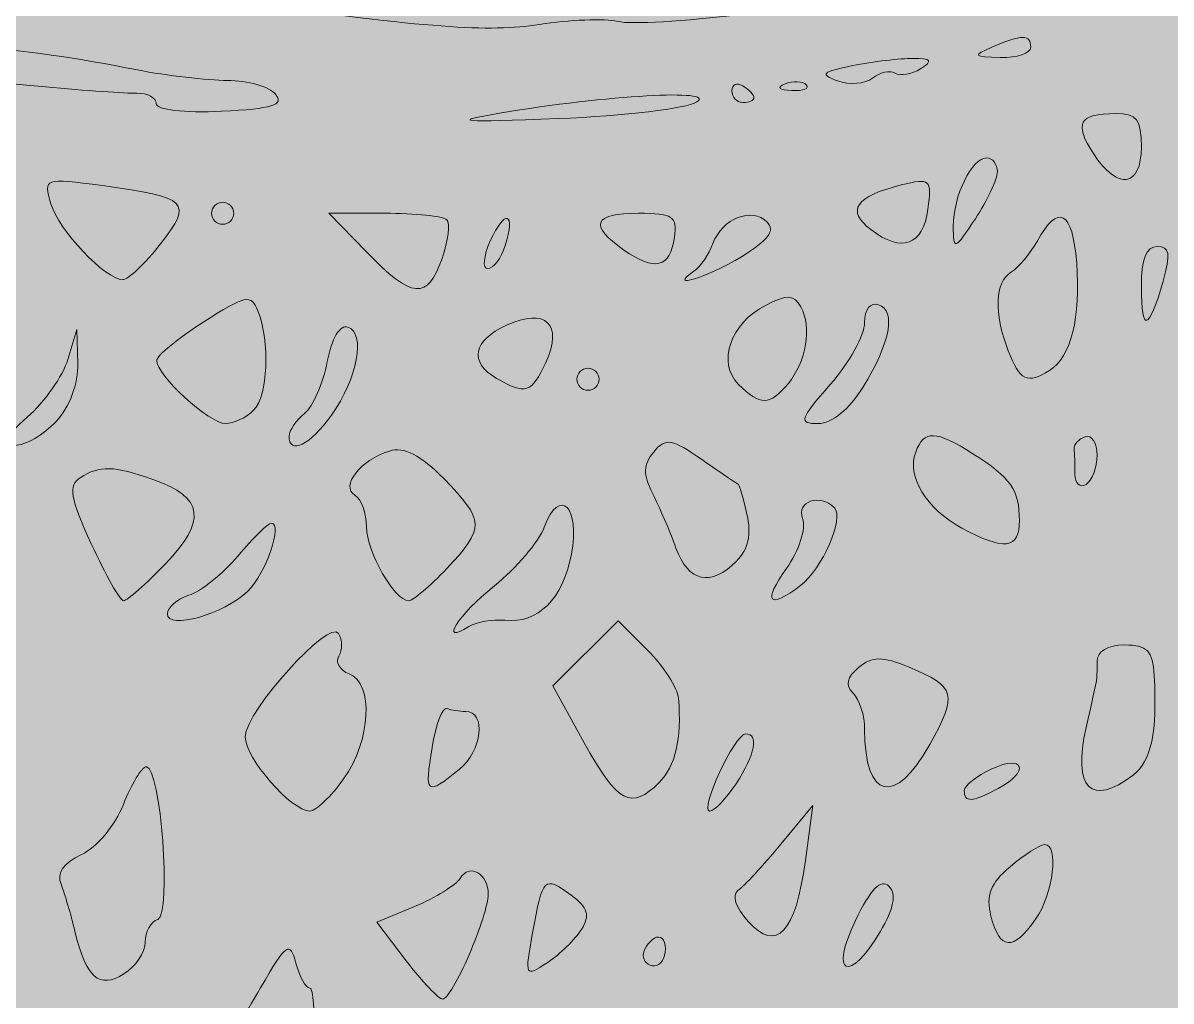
# Model space of a CAD drawing. Extents: x 13176 to 15176, y -11262 to -9262.
# Drawn here: x 14285 to 14421.1, y -10399.4 to -10283.4 of the extents above; entities that cross this region are included whole.
import ezdxf

# ---------------------------------------------------------------- set-up
doc = ezdxf.new("R2010")
doc.units = 0
doc.header["$MEASUREMENT"] = 0
doc.layers.add('Layer 1', color=7, linetype='Continuous', lineweight=0)

# ---------------------------------------------------------------- blocks, each defined once
blk = doc.blocks.new('Block_0')
at = {"layer": 'Layer 1'}
for points, knots in [([(13439.8917, -10254.3944), (13431.83, -10254.1584), (13431.3247, -10254.3234), (13429.6513, -10257.7528), (13428.6834, -10259.7394), (13427.389, -10261.3599), (13426.7671, -10261.3599), (13424.8773, -10261.3599), (13428.8441, -10273.9469), (13433.0604, -10281.3046), (13435.2521, -10285.1368), (13438.8664, -10289.3399), (13441.0975, -10290.6541), (13446.2111, -10293.6661), (13444.961, -10296.0232), (13438.7776, -10295.0183), (13436.207, -10294.6013), (13433.4131, -10294.8392), (13432.5616, -10295.5426), (13428.6768, -10298.7668), (13436.7647, -10316.1729), (13444.5066, -10321.2408), (13448.1978, -10323.6572), (13447.6071, -10325.6771), (13443.2122, -10325.6771), (13438.6498, -10325.6771), (13436.9125, -10328.599), (13438.0083, -10334.431), (13439.1747, -10340.6652), (13442.4361, -10345.1767), (13449.735, -10350.6432), (13449.735, -10350.6432), (13455.3951, -10354.8856), (13455.3951, -10354.8856), (13455.3951, -10354.8856), (13453.3558, -10359.1544), (13453.3558, -10359.1544), (13451.4085, -10363.2426), (13451.4789, -10363.7036), (13455.0997, -10370.3624), (13457.1766, -10374.1819), (13460.5463, -10378.9753), (13462.5839, -10381.0192), (13466.0586, -10384.4926), (13466.1538, -10384.8651), (13464.0834, -10386.9338), (13462.4755, -10388.5363), (13462.0655, -10390.5301), (13462.5594, -10394.2279), (13463.2697, -10399.5332), (13465.8142, -10402.5784), (13474.3566, -10408.3577), (13479.6885, -10411.972), (13480.1888, -10412.9533), (13477.2539, -10414.0804), (13473.7348, -10415.4334), (13475.3443, -10422.6113), (13481.0665, -10431.0764), (13483.6045, -10434.8254), (13491.9155, -10439.8552), (13495.5757, -10439.8552), (13496.6846, -10439.8552), (13497.5936, -10440.4391), (13497.5936, -10441.1428), (13497.5936, -10441.855), (13499.075, -10442.8031), (13500.8747, -10443.2577), (13505.0598, -10444.3026), (13505.0269, -10445.789), (13500.7599, -10448.5847), (13498.888, -10449.8151), (13496.8126, -10452.2431), (13496.1449, -10453.9918), (13495.1196, -10456.6969), (13495.761, -10458.1521), (13500.3875, -10463.6826), (13506.3608, -10470.8144), (13515.8513, -10476.3), (13528.5083, -10479.9337), (13538.9292, -10482.9264), (13539.108, -10483.1002), (13534.7949, -10485.9387), (13532.7442, -10487.2905), (13531.655, -10488.412), (13532.3719, -10488.432), (13533.097, -10488.4436), (13532.8475, -10488.9883), (13531.8222, -10489.6364), (13530.2456, -10490.6353), (13530.3162, -10491.367), (13532.3143, -10494.4171), (13535.9547, -10499.9737), (13541.1389, -10503.9977), (13545.8425, -10504.933), (13548.1951, -10505.394), (13550.418, -10506.2603), (13550.7839, -10506.8491), (13551.1498, -10507.4447), (13554.5653, -10508.6242), (13558.3648, -10509.471), (13565.152, -10510.9898), (13565.2734, -10511.1047), (13564.7794, -10515.3078), (13564.3579, -10518.9286), (13564.978, -10520.1214), (13568.7923, -10523.0364), (13571.2778, -10524.9282), (13574.1357, -10526.485), (13575.1561, -10526.485), (13576.1684, -10526.4918), (13578.7702, -10527.4462), (13580.9358, -10528.6061), (13583.1013, -10529.7658), (13588.7088, -10531.0161), (13593.4073, -10531.3806), (13601.3985, -10532.0022), (13602.0579, -10532.3043), (13603.9036, -10536.1494), (13606.9863, -10542.5774), (13613.6125, -10545.0627), (13628.2101, -10545.2678), (13638.695, -10545.4152), (13640.649, -10545.7748), (13640.649, -10547.5563), (13640.649, -10548.7162), (13643.1624, -10551.6826), (13646.2318, -10554.1499), (13651.3897, -10558.2969), (13652.4988, -10558.6369), (13660.9968, -10558.6369), (13666.0465, -10558.6369), (13673.9097, -10558.1559), (13678.459, -10557.5788), (13678.459, -10557.5788), (13686.7323, -10556.5153), (13686.7323, -10556.5153), (13686.7323, -10556.5153), (13685.881, -10561.0846), (13685.881, -10561.0846), (13685.0918, -10565.2746), (13685.374, -10565.8388), (13689.2966, -10567.8652), (13692.7319, -10569.6399), (13696.0705, -10569.9599), (13706.1632, -10569.4728), (13713.0782, -10569.1392), (13719.775, -10568.4207), (13721.0366, -10567.8764), (13722.7033, -10567.159), (13723.3383, -10567.4858), (13723.3383, -10569.0559), (13723.3383, -10572.5421), (13731.9314, -10580.4317), (13736.9746, -10581.572), (13743.281, -10582.9879), (13766.3324, -10579.8345), (13780.6414, -10575.5937), (13787.0183, -10573.702), (13793.4214, -10571.8187), (13794.8619, -10571.415), (13796.778, -10570.8771), (13796.3367, -10571.7022), (13793.2212, -10574.4646), (13787.1085, -10579.8934), (13787.5383, -10583.4881), (13794.5354, -10585.4419), (13801.7702, -10587.461), (13814.2615, -10586.3147), (13830.9034, -10582.1035), (13840.3367, -10579.7132), (13840.1447, -10579.6555), (13838.76, -10584.469), (13838.1072, -10586.7625), (13837.7035, -10588.7298), (13837.8693, -10588.8331), (13844.6825, -10593.0363), (13853.448, -10593.2101), (13867.3927, -10589.4352), (13878.8833, -10586.3215), (13877.7628, -10586.3275), (13878.5502, -10589.3514), (13879.5116, -10593.0115), (13890.8479, -10594.5996), (13901.833, -10592.6142), (13910.1244, -10591.1134), (13923.2621, -10586.8529), (13925.0176, -10585.0971), (13926.7747, -10583.3403), (13929.388, -10584.2952), (13929.388, -10586.692), (13929.388, -10589.6839), (13931.4716, -10591.4546), (13936.3867, -10592.6262), (13940.6799, -10593.6515), (13958.0403, -10589.3006), (13964.309, -10585.6153), (13964.309, -10585.6153), (13968.3842, -10583.2254), (13968.3842, -10583.2254), (13968.3842, -10583.2254), (13967.9034, -10588.9741), (13967.9034, -10588.9741), (13967.641, -10592.1387), (13967.5836, -10594.7358), (13967.769, -10594.7474), (13967.9544, -10594.7538), (13970.4283, -10595.5741), (13973.2681, -10596.5617), (13982.1173, -10599.6443), (13992.9483, -10597.7593), (14007.4377, -10590.6339), (14007.4377, -10590.6339), (14012.6465, -10588.0702), (14012.6465, -10588.0702), (14012.6465, -10588.0702), (14014.9155, -10591.0689), (14014.9155, -10591.0689), (14016.9087, -10593.7152), (14018.1523, -10594.0304), (14025.3742, -10593.722), (14031.321, -10593.466), (14035.1289, -10592.4604), (14039.2302, -10590.0564), (14039.2302, -10590.0564), (14044.8885, -10586.7424), (14044.8885, -10586.7424), (14044.8885, -10586.7424), (14044.8885, -10590.0764), (14044.8885, -10590.0764), (14044.8885, -10593.3752), (14045.0099, -10593.4152), (14055.4488, -10593.4152), (14062.5821, -10593.4152), (14067.343, -10592.7295), (14070.0859, -10591.3069), (14073.8231, -10589.3775), (14074.2578, -10589.3775), (14075.3342, -10591.3069), (14077.7309, -10595.5873), (14084.0175, -10597.5803), (14092.5731, -10596.78), (14097.0273, -10596.3631), (14104.2113, -10595.7279), (14108.544, -10595.3754), (14112.8685, -10595.0161), (14118.7778, -10594.1514), (14121.6684, -10593.4465), (14128.6851, -10591.7286), (14138.3677, -10591.7747), (14142.9055, -10593.5361), (14144.9366, -10594.3252), (14152.5046, -10594.8948), (14159.7279, -10594.8046), (14166.9432, -10594.7161), (14177.4592, -10594.5944), (14183.0929, -10594.5307), (14192.3718, -10594.4337), (14193.5185, -10594.1322), (14195.3839, -10591.294), (14197.935, -10587.3909), (14202.2217, -10587.2827), (14206.9385, -10590.992), (14214.4882, -10596.9326), (14232.5656, -10594.793), (14232.5656, -10587.9552), (14232.5656, -10584.93), (14232.4, -10584.9169), (14239.2952, -10588.6657), (14243.1276, -10590.7558), (14248.2544, -10592.0698), (14254.733, -10592.6262), (14254.733, -10592.6262), (14264.4286, -10593.466), (14264.4286, -10593.466), (14264.4286, -10593.466), (14263.6018, -10587.4221), (14263.6018, -10587.4221), (14263.6018, -10587.4221), (14262.775, -10581.3865), (14262.775, -10581.3865), (14262.775, -10581.3865), (14266.7992, -10584.7759), (14266.7992, -10584.7759), (14269.0174, -10586.641), (14272.1131, -10588.403), (14273.683, -10588.6986), (14275.253, -10588.9938), (14279.489, -10589.8321), (14283.0966, -10590.557), (14290.6136, -10592.0747), (14302.8276, -10590.3964), (14306.1858, -10587.3777), (14308.007, -10585.7499), (14308.9091, -10585.7635), (14313.0368, -10587.4878), (14322.1436, -10591.294), (14342.8099, -10588.5444), (14342.8099, -10583.5258), (14342.8099, -10582.1231), (14343.4841, -10582.1364), (14346.4304, -10583.6094), (14350.481, -10585.629), (14370.9816, -10589.4724), (14377.6849, -10589.4724), (14380.0752, -10589.4724), (14382.3948, -10590.0701), (14382.8445, -10590.7869), (14384.613, -10593.658), (14385.9205, -10591.8516), (14385.215, -10587.5058), (14384.8048, -10584.9809), (14384.9394, -10582.9106), (14385.5236, -10582.9106), (14386.0993, -10582.9106), (14390.3747, -10584.4362), (14395.0207, -10586.295), (14402.1211, -10589.1331), (14404.9657, -10589.5826), (14412.8422, -10589.0951), (14424.6017, -10588.3653), (14434.8684, -10585.8981), (14436.8993, -10583.3091), (14438.2005, -10581.6558), (14439.5276, -10581.5523), (14444.7757, -10582.7251), (14464.7691, -10587.1858), (14478.7599, -10586.6607), (14489.6286, -10581.0406), (14491.8205, -10579.905), (14494.6011, -10578.9766), (14495.7987, -10578.9766), (14497.3441, -10578.9766), (14497.7855, -10578.2003), (14497.2982, -10576.3483), (14496.9277, -10574.9076), (14496.9277, -10573.7285), (14497.3049, -10573.7285), (14497.6903, -10573.7285), (14504.2772, -10574.6633), (14511.9485, -10575.8032), (14528.4182, -10578.2528), (14537.1344, -10577.5142), (14548.2147, -10572.7472), (14558.8455, -10568.1652), (14561.4032, -10565.7171), (14559.4297, -10562.0326), (14558.0122, -10559.3864), (14558.1468, -10559.2634), (14561.5951, -10560.0969), (14563.6197, -10560.584), (14566.7022, -10561.5144), (14568.4528, -10562.1604), (14570.1951, -10562.802), (14576.0848, -10563.6472), (14581.5313, -10564.0393), (14586.9781, -10564.423), (14591.7717, -10564.9416), (14592.1818, -10565.1988), (14595.4318, -10567.2038), (14619.7384, -10557.8539), (14619.7384, -10554.5928), (14619.7384, -10553.6888), (14618.1176, -10551.6754), (14616.1307, -10550.1189), (14616.1307, -10550.1189), (14612.5233, -10547.2872), (14612.5233, -10547.2872), (14612.5233, -10547.2872), (14617.1184, -10548.1075), (14617.1184, -10548.1075), (14633.5618, -10551.0426), (14647.9364, -10549.6319), (14660.5539, -10543.8386), (14665.2133, -10541.7046), (14669.2572, -10535.6486), (14667.7068, -10533.1373), (14667.2705, -10532.4389), (14668.8535, -10531.5608), (14671.2176, -10531.1952), (14692.0068, -10527.9581), (14694.2758, -10527.3757), (14699.9143, -10523.7682), (14703.2283, -10521.647), (14706.6702, -10519.9163), (14707.5593, -10519.9163), (14708.6044, -10519.9163), (14709.0343, -10518.3908), (14708.7717, -10515.6471), (14708.3796, -10511.6363), (14708.5846, -10511.4063), (14712.2826, -10511.7131), (14718.666, -10512.2515), (14738.1805, -10507.9137), (14742.7428, -10504.9458), (14749.1444, -10500.7807), (14750.3042, -10489.7333), (14744.3326, -10489.7333), (14742.9415, -10489.7333), (14741.8011, -10489.0785), (14741.8011, -10488.2774), (14741.8011, -10487.4776), (14742.692, -10487.1691), (14743.7878, -10487.5854), (14746.3504, -10488.5734), (14768.3504, -10484.0487), (14776.0528, -10480.9594), (14782.0705, -10478.5362), (14786.9806, -10475.1024), (14790.1207, -10471.1028), (14792.7161, -10467.8021), (14789.9795, -10463.7779), (14784.4362, -10462.7346), (14778.7187, -10461.6632), (14778.3086, -10458.6199), (14783.9751, -10459.3368), (14784.4362, -10459.3942), (14786.8002, -10458.8249), (14789.23, -10458.0752), (14791.6513, -10457.319), (14795.2542, -10456.4659), (14797.2342, -10456.1771), (14800.8549, -10455.6589), (14816.7028, -10448.199), (14817.92, -10446.443), (14818.2793, -10445.9236), (14819.9067, -10444.8029), (14821.5277, -10443.9434), (14823.1551, -10443.0919), (14825.437, -10440.933), (14826.6036, -10439.1515), (14828.372, -10436.4527), (14828.4425, -10435.5551), (14827.0137, -10433.8376), (14826.0721, -10432.7038), (14824.0524, -10432.0117), (14822.5217, -10432.3004), (14820.996, -10432.594), (14819.0865, -10432.1198), (14818.2728, -10431.2487), (14817.1326, -10430.0314), (14818.5861, -10429.3081), (14824.5725, -10428.135), (14828.8528, -10427.2886), (14832.3587, -10426.0381), (14832.3587, -10425.3524), (14832.3587, -10424.6667), (14833.256, -10424.1108), (14834.3518, -10424.1108), (14837.6445, -10424.1108), (14846.1229, -10418.1046), (14853.9041, -10410.2609), (14857.9349, -10406.1988), (14861.2276, -10402.417), (14861.2276, -10401.8595), (14861.2276, -10401.2955), (14860.0563, -10399.341), (14858.6208, -10397.5154), (14858.6208, -10397.5154), (14856.0122, -10394.2014), (14856.0122, -10394.2014), (14856.0122, -10394.2014), (14858.9473, -10393.458), (14858.9473, -10393.458), (14860.5616, -10393.0543), (14864.4579, -10390.1), (14867.5978, -10386.9022), (14872.5967, -10381.8066), (14873.2054, -10380.5762), (14872.4358, -10377.0788), (14871.8405, -10374.3673), (14870.6363, -10372.9185), (14868.6873, -10372.5741), (14866.1755, -10372.1247), (14866.3872, -10371.8047), (14870.4311, -10369.9786), (14876.4161, -10367.2799), (14887.0353, -10357.8976), (14889.4897, -10353.1497), (14892.2128, -10347.8884), (14891.9372, -10343.9395), (14888.7906, -10343.1145), (14885.439, -10342.2353), (14885.426, -10340.5238), (14888.7726, -10339.4608), (14890.2016, -10339.0067), (14893.5909, -10335.8665), (14896.3011, -10332.482), (14899.013, -10329.0992), (14902.4729, -10325.1127), (14903.9922, -10323.6324), (14907.2225, -10320.4794), (14906.3382, -10316.2238), (14901.966, -10313.8843), (14899.3657, -10312.4933), (14899.5446, -10312.1293), (14905.882, -10305.9574), (14915.7518, -10296.3452), (14918.9048, -10287.1418), (14913.8158, -10282.7909), (14911.342, -10280.6697), (14911.4256, -10280.4514), (14916.9689, -10274.1139), (14924.012, -10266.0653), (14928.0297, -10254.8633), (14925.5442, -10250.2176), (14924.6533, -10248.5442), (14924.3188, -10246.5312), (14924.8059, -10245.7373), (14925.339, -10244.8725), (14924.6205, -10244.3018), (14922.9931, -10244.3018), (14921.5068, -10244.3018), (14920.2878, -10243.7126), (14920.2878, -10242.9877), (14920.2878, -10241.2694), (14912.4133, -10241.3339), (14902.5763, -10243.1287), (14898.2436, -10243.9241), (14893.5138, -10244.5577), (14892.0717, -10244.5445), (14888.1114, -10244.5133), (14871.6042, -10246.9609), (14867.1369, -10248.249), (14864.9713, -10248.8707), (14854.0453, -10250.0061), (14842.8548, -10250.7667), (14831.6664, -10251.5365), (14817.792, -10252.4978), (14812.0107, -10252.9079), (14806.2375, -10253.3181), (14788.2226, -10253.8696), (14771.9842, -10254.1384), (14755.7461, -10254.4075), (14731.8611, -10255.2738), (14718.9152, -10256.0745), (14698.2427, -10257.3426), (14694.5578, -10257.2593), (14688.6551, -10255.4017), (14682.4653, -10253.4591), (14680.203, -10253.4659), (14659.7025, -10255.4905), (14647.4689, -10256.7026), (14636.5739, -10257.6754), (14635.4912, -10257.6574), (14634.4083, -10257.6378), (14630.5695, -10258.1629), (14626.9618, -10258.8238), (14623.3461, -10259.4902), (14613.017, -10260.3546), (14603.9939, -10260.7515), (14594.9708, -10261.15), (14584.043, -10261.7392), (14579.712, -10262.0656), (14575.3793, -10262.3924), (14559.7299, -10262.6744), (14544.9336, -10262.6941), (14522.1758, -10262.7136), (14504.4446, -10263.6229), (14459.3603, -10267.0578), (14453.9202, -10267.4744), (14453.1441, -10267.2052), (14452.7981, -10264.7892), (14452.2287, -10260.8484), (14449.0364, -10260.778), (14443.4107, -10264.5969), (14440.7119, -10266.4298), (14437.6227, -10267.9225), (14436.5466, -10267.9225), (14435.4704, -10267.9225), (14433.2852, -10268.7757), (14431.6823, -10269.8142), (14430.0877, -10270.8459), (14426.2997, -10271.973), (14423.2679, -10272.3127), (14420.2444, -10272.6524), (14417.1487, -10273.3133), (14416.3989, -10273.7811), (14413.4442, -10275.6067), (14398.2952, -10278.901), (14386.1256, -10280.3745), (14383.6008, -10280.6761), (14376.3264, -10281.5986), (14369.9627, -10282.4253), (14363.6055, -10283.2455), (14357.1072, -10283.6176), (14355.5306, -10283.252), (14353.9492, -10282.8811), (14349.7707, -10283.0405), (14346.2451, -10283.6044), (14340.2849, -10284.5529), (14332.8269, -10284.0017), (14311.3125, -10281.0158), (14288.0691, -10277.7924), (14217.8071, -10272.4337), (14215.6548, -10273.7302), (14215.2117, -10273.9926), (14207.3239, -10274.6013), (14198.1203, -10275.0756), (14188.9184, -10275.5562), (14178.3253, -10276.7401), (14174.5881, -10277.7086), (14170.846, -10278.6827), (14167.0071, -10279.177), (14166.0523, -10278.8109), (14165.0976, -10278.4468), (14164.3231, -10278.7596), (14164.3231, -10279.5162), (14164.3231, -10281.2204), (14162.868, -10281.3687), (14146.6034, -10281.3226), (14125.135, -10281.2525), (14113.9135, -10280.7206), (14111.8251, -10279.6641), (14107.5055, -10277.4787), (14086.6195, -10275.2806), (14070.4763, -10275.3183), (14054.0199, -10275.3575), (14032.5073, -10277.1195), (14014.6974, -10279.8823), (14010.0068, -10280.6125), (14005.2837, -10281.349), (14004.2009, -10281.5161), (13996.0556, -10282.7649), (13981.5349, -10285.4244), (13976.6379, -10286.5596), (13968.8074, -10288.3655), (13952.351, -10290.5195), (13945.7937, -10290.59), (13937.7007, -10290.6737), (13908.2082, -10287.7062), (13903.8002, -10286.3608), (13901.6331, -10285.6992), (13892.1817, -10284.8092), (13882.7994, -10284.387), (13859.2097, -10283.3225), (13839.1389, -10279.5671), (13829.545, -10274.434), (13828.0652, -10273.6401), (13825.6421, -10272.7621), (13824.1689, -10272.4729), (13821.3619, -10271.9355), (13821.2651, -10274.0566), (13823.7899, -10280.3938), (13824.7841, -10282.8879), (13824.7136, -10282.9059), (13822.3233, -10280.8176), (13820.7401, -10279.4325), (13815.3755, -10278.0547), (13807.9863, -10277.1195), (13801.4946, -10276.306), (13794.0809, -10274.8377), (13791.5233, -10273.8648), (13788.9608, -10272.8967), (13781.2829, -10271.9355), (13774.4581, -10271.7368), (13767.6399, -10271.5385), (13760.0065, -10270.9297), (13757.5079, -10270.3781), (13754.7912, -10269.7878), (13752.2975, -10269.9288), (13751.3294, -10270.7362), (13750.4322, -10271.4793), (13749.1131, -10271.7231), (13748.388, -10271.2809), (13746.7228, -10270.2489), (13714.7253, -10269.1726), (13691.18, -10269.3577), (13689.738, -10269.3712), (13686.7849, -10269.0132), (13684.6177, -10268.5702), (13680.0995, -10267.6482), (13670.8845, -10267.7371), (13669.2948, -10268.7248), (13668.6994, -10269.0957), (13668.2121, -10268.4732), (13668.2121, -10267.3465), (13668.2121, -10265.7257), (13666.5075, -10265.2699), (13660.0093, -10265.1613), (13649.2374, -10264.9826), (13629.2553, -10264.2), (13617.3547, -10263.5011), (13612.1195, -10263.1879), (13607.5047, -10263.4698), (13607.1011, -10264.1163), (13606.704, -10264.7711), (13604.929, -10265.3027), (13603.1736, -10265.3027), (13601.4099, -10265.3027), (13599.9696, -10265.9492), (13599.9696, -10266.7382), (13599.9696, -10269.7878), (13559.935, -10266.8215), (13472.6586, -10257.2981), (13459.3029, -10255.843), (13444.5573, -10254.5357), (13439.8917, -10254.3944)], [0, 0, 0, 0, 1, 1, 1, 2, 2, 2, 3, 3, 3, 4, 4, 4, 5, 5, 5, 6, 6, 6, 7, 7, 7, 8, 8, 8, 9, 9, 9, 10, 10, 10, 11, 11, 11, 12, 12, 12, 13, 13, 13, 14, 14, 14, 15, 15, 15, 16, 16, 16, 17, 17, 17, 18, 18, 18, 19, 19, 19, 20, 20, 20, 21, 21, 21, 22, 22, 22, 23, 23, 23, 24, 24, 24, 25, 25, 25, 26, 26, 26, 27, 27, 27, 28, 28, 28, 29, 29, 29, 30, 30, 30, 31, 31, 31, 32, 32, 32, 33, 33, 33, 34, 34, 34, 35, 35, 35, 36, 36, 36, 37, 37, 37, 38, 38, 38, 39, 39, 39, 40, 40, 40, 41, 41, 41, 42, 42, 42, 43, 43, 43, 44, 44, 44, 45, 45, 45, 46, 46, 46, 47, 47, 47, 48, 48, 48, 49, 49, 49, 50, 50, 50, 51, 51, 51, 52, 52, 52, 53, 53, 53, 54, 54, 54, 55, 55, 55, 56, 56, 56, 57, 57, 57, 58, 58, 58, 59, 59, 59, 60, 60, 60, 61, 61, 61, 62, 62, 62, 63, 63, 63, 64, 64, 64, 65, 65, 65, 66, 66, 66, 67, 67, 67, 68, 68, 68, 69, 69, 69, 70, 70, 70, 71, 71, 71, 72, 72, 72, 73, 73, 73, 74, 74, 74, 75, 75, 75, 76, 76, 76, 77, 77, 77, 78, 78, 78, 79, 79, 79, 80, 80, 80, 81, 81, 81, 82, 82, 82, 83, 83, 83, 84, 84, 84, 85, 85, 85, 86, 86, 86, 87, 87, 87, 88, 88, 88, 89, 89, 89, 90, 90, 90, 91, 91, 91, 92, 92, 92, 93, 93, 93, 94, 94, 94, 95, 95, 95, 96, 96, 96, 97, 97, 97, 98, 98, 98, 99, 99, 99, 100, 100, 100, 101, 101, 101, 102, 102, 102, 103, 103, 103, 104, 104, 104, 105, 105, 105, 106, 106, 106, 107, 107, 107, 108, 108, 108, 109, 109, 109, 110, 110, 110, 111, 111, 111, 112, 112, 112, 113, 113, 113, 114, 114, 114, 115, 115, 115, 116, 116, 116, 117, 117, 117, 118, 118, 118, 119, 119, 119, 120, 120, 120, 121, 121, 121, 122, 122, 122, 123, 123, 123, 124, 124, 124, 125, 125, 125, 126, 126, 126, 127, 127, 127, 128, 128, 128, 129, 129, 129, 130, 130, 130, 131, 131, 131, 132, 132, 132, 133, 133, 133, 134, 134, 134, 135, 135, 135, 136, 136, 136, 137, 137, 137, 138, 138, 138, 139, 139, 139, 140, 140, 140, 141, 141, 141, 142, 142, 142, 143, 143, 143, 144, 144, 144, 145, 145, 145, 146, 146, 146, 147, 147, 147, 148, 148, 148, 149, 149, 149, 150, 150, 150, 151, 151, 151, 152, 152, 152, 153, 153, 153, 154, 154, 154, 155, 155, 155, 156, 156, 156, 157, 157, 157, 158, 158, 158, 159, 159, 159, 160, 160, 160, 161, 161, 161, 162, 162, 162, 163, 163, 163, 164, 164, 164, 165, 165, 165, 166, 166, 166, 167, 167, 167, 168, 168, 168, 169, 169, 169, 170, 170, 170, 171, 171, 171, 172, 172, 172, 173, 173, 173, 174, 174, 174, 175, 175, 175, 176, 176, 176, 177, 177, 177, 178, 178, 178, 179, 179, 179, 180, 180, 180, 181, 181, 181, 182, 182, 182, 183, 183, 183, 184, 184, 184, 185, 185, 185, 186, 186, 186, 187, 187, 187, 188, 188, 188, 189, 189, 189, 190, 190, 190, 191, 191, 191, 192, 192, 192, 193, 193, 193, 194, 194, 194, 195, 195, 195, 196, 196, 196, 197, 197, 197, 198, 198, 198, 199, 199, 199, 200, 200, 200, 201, 201, 201, 202, 202, 202, 203, 203, 203, 204, 204, 204, 205, 205, 205, 206, 206, 206, 207, 207, 207, 208, 208, 208, 209, 209, 209, 210, 210, 210, 211, 211, 211, 212, 212, 212, 213, 213, 213, 214, 214, 214, 215, 215, 215, 216, 216, 216, 217, 217, 217, 218, 218, 218, 219, 219, 219, 220, 220, 220, 221, 221, 221, 222, 222, 222, 223, 223, 223, 224, 224, 224, 225, 225, 225, 226, 226, 226, 227, 227, 227, 228, 228, 228, 229, 229, 229, 230, 230, 230, 231, 231, 231, 232, 232, 232, 232]), ([(14184.1954, -10287.4695), (14185.1763, -10286.8478), (14190.226, -10286.328), (14195.4166, -10286.3216), (14200.6074, -10286.31), (14205.2273, -10285.6948), (14205.6833, -10284.9493), (14206.2395, -10284.0542), (14216.0584, -10283.8736), (14234.9625, -10284.4119), (14276.746, -10285.5979), (14283.9808, -10286.1165), (14298.5802, -10288.9939), (14302.0468, -10289.6797), (14306.847, -10290.2371), (14309.2488, -10290.2371), (14311.6523, -10290.2371), (14314.2231, -10290.9741), (14314.9661, -10291.8781), (14316.0161, -10293.1526), (14314.5805, -10293.6023), (14308.563, -10293.8976), (14304.1418, -10294.1142), (14300.8163, -10293.7238), (14300.8163, -10292.9936), (14300.8163, -10292.2883), (14299.7844, -10291.7303), (14298.5147, -10291.7567), (14297.253, -10291.776), (14292.3821, -10291.4415), (14287.6918, -10291.0134), (14263.6592, -10288.8085), (14255.3284, -10288.3475), (14238.475, -10288.3082), (14228.369, -10288.2902), (14212.2899, -10288.7576), (14202.7468, -10289.3528), (14185.8095, -10290.4162), (14180.4138, -10289.8651), (14184.1954, -10287.4695)], [0, 0, 0, 0, 1, 1, 1, 2, 2, 2, 3, 3, 3, 4, 4, 4, 5, 5, 5, 6, 6, 6, 7, 7, 7, 8, 8, 8, 9, 9, 9, 10, 10, 10, 11, 11, 11, 12, 12, 12, 13, 13, 13, 13]), ([(14399.9029, -10286.3036), (14403.4926, -10284.7579), (14404.4982, -10284.7579), (14404.4982, -10286.3036), (14404.4982, -10287.0205), (14402.8774, -10287.5716), (14400.8907, -10287.5208), (14397.6932, -10287.4371), (14397.5767, -10287.3025), (14399.9029, -10286.3036)], [0, 0, 0, 0, 1, 1, 1, 2, 2, 2, 3, 3, 3, 3]), ([(14383.3956, -10288.4885), (14385.7992, -10288.0079), (14389.0211, -10287.6225), (14390.5534, -10287.6357), (14392.7584, -10287.6486), (14392.9438, -10287.9044), (14391.4378, -10288.8593), (14390.386, -10289.5206), (14389.0342, -10289.7565), (14388.4257, -10289.3796), (14387.817, -10289.0067), (14386.6062, -10289.2694), (14385.7401, -10289.962), (14384.8688, -10290.6541), (14383.0036, -10290.8083), (14381.5944, -10290.2949), (14379.4534, -10289.5138), (14379.7553, -10289.2122), (14383.3956, -10288.4885)], [0, 0, 0, 0, 1, 1, 1, 2, 2, 2, 3, 3, 3, 4, 4, 4, 5, 5, 5, 6, 6, 6, 6]), ([(14341.5039, -10294.1271), (14354.3397, -10291.9815), (14367.3477, -10291.2433), (14364.9, -10292.7949), (14363.6958, -10293.5623), (14356.3132, -10294.4467), (14348.4943, -10294.7624), (14336.8382, -10295.2357), (14335.5814, -10295.1212), (14341.5039, -10294.1271)], [0, 0, 0, 0, 1, 1, 1, 2, 2, 2, 3, 3, 3, 3]), ([(14370.3728, -10290.89), (14371.098, -10291.3398), (14371.687, -10291.9682), (14371.687, -10292.2815), (14371.687, -10292.601), (14371.098, -10292.8658), (14370.3728, -10292.8658), (14369.656, -10292.8658), (14369.0589, -10292.2374), (14369.0589, -10291.4743), (14369.0589, -10290.705), (14369.656, -10290.4486), (14370.3728, -10290.89)], [0, 0, 0, 0, 1, 1, 1, 2, 2, 2, 3, 3, 3, 4, 4, 4, 4]), ([(14375.3782, -10290.6541), (14376.3264, -10290.2748), (14377.4553, -10290.3213), (14377.8965, -10290.7554), (14378.3329, -10291.1924), (14377.5568, -10291.5052), (14376.1723, -10291.4484), (14374.6417, -10291.3843), (14374.3331, -10291.071), (14375.3782, -10290.6541)], [0, 0, 0, 0, 1, 1, 1, 2, 2, 2, 3, 3, 3, 3]), ([(14414.5597, -10294.1715), (14417.0912, -10294.1715), (14417.6227, -10294.864), (14417.6227, -10298.1139), (14417.6227, -10302.9323), (14414.8289, -10303.3304), (14411.9381, -10298.921), (14409.5872, -10295.3326), (14410.2206, -10294.1715), (14414.5597, -10294.1715)], [0, 0, 0, 0, 1, 1, 1, 2, 2, 2, 3, 3, 3, 3]), ([(14399.2943, -10299.4277), (14399.9933, -10299.4277), (14400.5576, -10300.1646), (14400.551, -10301.0686), (14400.551, -10301.9639), (14399.3715, -10304.4776), (14397.936, -10306.6431), (14395.4685, -10310.372), (14395.3274, -10310.4181), (14395.3209, -10307.5399), (14395.3078, -10303.9264), (14397.5128, -10299.4277), (14399.2943, -10299.4277)], [0, 0, 0, 0, 1, 1, 1, 2, 2, 2, 3, 3, 3, 4, 4, 4, 4]), ([(14301.3215, -10309.6171), (14299.4956, -10311.9486), (14297.4844, -10313.8583), (14296.8561, -10313.8583), (14294.779, -10313.8583), (14289.2291, -10308.0145), (14288.3203, -10304.8616), (14287.4358, -10301.8116), (14287.518, -10301.7788), (14294.4461, -10302.7092), (14304.6289, -10304.0802), (14305.2065, -10304.6561), (14301.3215, -10309.6171)], [0, 0, 0, 0, 1, 1, 1, 2, 2, 2, 3, 3, 3, 4, 4, 4, 4]), ([(14392.3153, -10305.5029), (14391.733, -10309.8342), (14389.2149, -10310.7378), (14385.535, -10307.9245), (14382.5754, -10305.6619), (14383.7221, -10303.9773), (14389.1443, -10302.6383), (14392.5975, -10301.7856), (14392.7895, -10301.9594), (14392.3153, -10305.5029)], [0, 0, 0, 0, 1, 1, 1, 2, 2, 2, 3, 3, 3, 3]), ([(14307.3785, -10305.9904), (14307.3785, -10305.2649), (14307.9674, -10304.6762), (14308.6926, -10304.6762), (14309.4097, -10304.6762), (14309.9987, -10305.2649), (14309.9987, -10305.9904), (14309.9987, -10306.7072), (14309.4097, -10307.296), (14308.6926, -10307.296), (14307.9674, -10307.296), (14307.3785, -10306.7072), (14307.3785, -10305.9904)], [0, 0, 0, 0, 1, 1, 1, 2, 2, 2, 3, 3, 3, 4, 4, 4, 4]), ([(14409.9514, -10311.8733), (14410.465, -10318.3125), (14409.2789, -10323.0112), (14406.7277, -10324.6312), (14404.1259, -10326.2854), (14403.1841, -10325.8361), (14401.8389, -10322.305), (14400.0949, -10317.7234), (14400.2295, -10314.1995), (14402.2047, -10312.9423), (14403.1006, -10312.3655), (14404.472, -10310.7446), (14405.248, -10309.3463), (14407.786, -10304.7531), (14409.4577, -10305.6551), (14409.9514, -10311.8733)], [0, 0, 0, 0, 1, 1, 1, 2, 2, 2, 3, 3, 3, 4, 4, 4, 5, 5, 5, 5]), ([(14327.8988, -10305.9904), (14331.531, -10305.9904), (14334.845, -10306.3363), (14335.2682, -10306.7509), (14335.6914, -10307.1747), (14335.4338, -10309.2451), (14334.7038, -10311.3466), (14332.9665, -10316.3251), (14331.1733, -10316.1729), (14325.7512, -10310.5768), (14325.7512, -10310.5768), (14321.2971, -10305.9904), (14321.2971, -10305.9904), (14321.2971, -10305.9904), (14327.8988, -10305.9904), (14327.8988, -10305.9904)], [0, 0, 0, 0, 1, 1, 1, 2, 2, 2, 3, 3, 3, 4, 4, 4, 5, 5, 5, 5]), ([(14340.4261, -10309.2646), (14342.1765, -10305.4324), (14343.4513, -10305.8425), (14342.1896, -10309.8269), (14341.7139, -10311.3221), (14340.7854, -10312.5525), (14340.1258, -10312.5525), (14339.4713, -10312.5525), (14339.6059, -10311.071), (14340.4261, -10309.2646)], [0, 0, 0, 0, 1, 1, 1, 2, 2, 2, 3, 3, 3, 3]), ([(14362.2603, -10308.8349), (14361.7287, -10312.4816), (14359.9717, -10312.923), (14356.269, -10310.3476), (14352.0445, -10307.4126), (14352.6089, -10305.9904), (14357.9981, -10305.9904), (14362.0619, -10305.9904), (14362.6262, -10306.3672), (14362.2603, -10308.8349)], [0, 0, 0, 0, 1, 1, 1, 2, 2, 2, 3, 3, 3, 3]), ([(14373.2636, -10307.0401), (14374.256, -10308.0278), (14373.3653, -10309.2254), (14370.2186, -10311.1415), (14366.1238, -10313.6416), (14361.2726, -10315.1084), (14364.5669, -10312.8594), (14365.3364, -10312.3271), (14366.3618, -10310.8475), (14366.8293, -10309.565), (14367.9252, -10306.6056), (14371.4441, -10305.2209), (14373.2636, -10307.0401)], [0, 0, 0, 0, 1, 1, 1, 2, 2, 2, 3, 3, 3, 4, 4, 4, 4]), ([(14419.5013, -10309.9239), (14420.9809, -10309.9239), (14421.1287, -10310.7954), (14420.1985, -10314.0389), (14418.4873, -10319.9987), (14417.6227, -10320.2287), (14417.6227, -10314.7375), (14417.6227, -10311.4367), (14418.2117, -10309.9239), (14419.5013, -10309.9239)], [0, 0, 0, 0, 1, 1, 1, 2, 2, 2, 3, 3, 3, 3]), ([(14312.8646, -10317.5448), (14314.3248, -10321.1899), (14314.0491, -10327.6637), (14312.3643, -10329.3483), (14311.4996, -10330.213), (14309.9936, -10330.9252), (14309.0257, -10330.9252), (14307.0964, -10330.9252), (14300.7835, -10325.1255), (14300.8672, -10323.4393), (14300.9, -10322.8634), (14303.4118, -10320.7994), (14306.4483, -10318.8573), (14311.3897, -10315.6991), (14312.0624, -10315.5577), (14312.8646, -10317.5448)], [0, 0, 0, 0, 1, 1, 1, 2, 2, 2, 3, 3, 3, 4, 4, 4, 5, 5, 5, 5]), ([(14375.7311, -10326.2018), (14373.5588, -10328.8169), (14372.4104, -10328.8349), (14369.8676, -10326.2923), (14367.2656, -10323.6901), (14368.8799, -10319.0243), (14373.1158, -10316.8702), (14375.6341, -10315.589), (14376.4298, -10315.6287), (14377.2501, -10317.095), (14378.5824, -10319.4789), (14377.8965, -10323.5868), (14375.7311, -10326.2018)], [0, 0, 0, 0, 1, 1, 1, 2, 2, 2, 3, 3, 3, 4, 4, 4, 4]), ([(14342.3553, -10319.2607), (14347.0081, -10317.1394), (14349.0849, -10319.1144), (14347.0081, -10323.67), (14345.3479, -10327.3108), (14344.5848, -10327.5604), (14341.1692, -10325.5669), (14337.8636, -10323.6444), (14338.3442, -10321.0883), (14342.3553, -10319.2607)], [0, 0, 0, 0, 1, 1, 1, 2, 2, 2, 3, 3, 3, 3]), ([(14384.5867, -10326.6564), (14383.0298, -10329.2009), (14380.9021, -10330.9252), (14379.3188, -10330.9252), (14376.9221, -10330.9252), (14377.0631, -10330.469), (14380.7363, -10326.2854), (14382.9791, -10323.7345), (14384.8115, -10320.4337), (14384.8115, -10318.9538), (14384.8115, -10317.3774), (14385.484, -10316.5062), (14386.452, -10316.839), (14388.5734, -10317.5824), (14387.8678, -10321.3061), (14384.5867, -10326.6564)], [0, 0, 0, 0, 1, 1, 1, 2, 2, 2, 3, 3, 3, 4, 4, 4, 5, 5, 5, 5]), ([(14290.3249, -10323.3308), (14290.3249, -10323.3308), (14291.4027, -10319.7673), (14291.4027, -10319.7673), (14291.4027, -10319.7673), (14291.5175, -10323.7854), (14291.5175, -10323.7854), (14291.5816, -10326.1445), (14290.5233, -10328.989), (14288.9534, -10330.6741), (14287.4801, -10332.2574), (14285.2621, -10333.527), (14284.0317, -10333.5074), (14282.2894, -10333.4758), (14282.6291, -10332.7243), (14285.5197, -10330.1818), (14287.5753, -10328.3738), (14289.7359, -10325.2914), (14290.3249, -10323.3308)], [0, 0, 0, 0, 1, 1, 1, 2, 2, 2, 3, 3, 3, 4, 4, 4, 5, 5, 5, 6, 6, 6, 6]), ([(14318.395, -10329.7261), (14319.4006, -10328.8873), (14320.6179, -10326.1181), (14321.0986, -10323.5739), (14321.6121, -10320.8307), (14322.6046, -10319.1589), (14323.5283, -10319.4789), (14325.6873, -10320.2155), (14324.6929, -10325.5669), (14321.5858, -10329.9243), (14319.0676, -10333.4698), (14316.5607, -10334.7002), (14316.5607, -10332.3984), (14316.5607, -10331.7647), (14317.3875, -10330.5591), (14318.395, -10329.7261)], [0, 0, 0, 0, 1, 1, 1, 2, 2, 2, 3, 3, 3, 4, 4, 4, 5, 5, 5, 5]), ([(14350.686, -10325.6771), (14350.686, -10324.9517), (14351.2767, -10324.3629), (14352.0002, -10324.3629), (14352.7237, -10324.3629), (14353.3143, -10324.9517), (14353.3143, -10325.6771), (14353.3143, -10326.394), (14352.7237, -10326.9827), (14352.0002, -10326.9827), (14351.2767, -10326.9827), (14350.686, -10326.394), (14350.686, -10325.6771)], [0, 0, 0, 0, 1, 1, 1, 2, 2, 2, 3, 3, 3, 4, 4, 4, 4]), ([(14397.6538, -10334.5015), (14402.1852, -10337.3841), (14403.1398, -10338.7556), (14403.1661, -10342.4091), (14403.1907, -10345.8116), (14401.3713, -10346.0544), (14396.3283, -10343.3131), (14392.0922, -10341.0113), (14389.7595, -10337.1723), (14390.8618, -10334.3008), (14391.874, -10331.6617), (14393.2456, -10331.6994), (14397.6538, -10334.5015)], [0, 0, 0, 0, 1, 1, 1, 2, 2, 2, 3, 3, 3, 4, 4, 4, 4]), ([(14369.8611, -10338.1402), (14369.9447, -10338.1402), (14370.386, -10339.7232), (14370.8471, -10341.6593), (14371.4114, -10344.0168), (14371.0143, -10345.8493), (14369.6232, -10347.2339), (14366.5536, -10350.3099), (14363.9075, -10349.7404), (14362.4392, -10345.6903), (14361.7222, -10343.7029), (14360.4655, -10340.7686), (14359.6518, -10339.1721), (14358.5247, -10336.9623), (14358.5558, -10335.7892), (14359.7995, -10334.2964), (14361.2283, -10332.5786), (14361.9405, -10332.6935), (14365.5726, -10335.2316), (14367.8547, -10336.8262), (14369.7839, -10338.1339), (14369.8611, -10338.1402)], [0, 0, 0, 0, 1, 1, 1, 2, 2, 2, 3, 3, 3, 4, 4, 4, 5, 5, 5, 6, 6, 6, 7, 7, 7, 7]), ([(14411.0604, -10338.1402), (14410.337, -10338.5897), (14409.7464, -10338.0322), (14409.7464, -10336.9034), (14409.7464, -10335.7827), (14409.7021, -10334.431), (14409.6512, -10333.9107), (14409.5921, -10333.386), (14410.1893, -10332.7444), (14410.9637, -10332.4884), (14411.7397, -10332.2261), (14412.3746, -10333.2122), (14412.3746, -10334.6738), (14412.3746, -10336.1356), (14411.7839, -10337.699), (14411.0604, -10338.1402)], [0, 0, 0, 0, 1, 1, 1, 2, 2, 2, 3, 3, 3, 4, 4, 4, 5, 5, 5, 5]), ([(14335.2682, -10348.1046), (14333.2879, -10350.2018), (14331.2552, -10351.9261), (14330.7499, -10351.9261), (14329.0702, -10351.9261), (14325.7512, -10346.12), (14325.7512, -10343.1785), (14325.7512, -10341.5757), (14325.1294, -10339.8842), (14324.3731, -10339.4164), (14322.6178, -10338.3322), (14325.0081, -10335.2757), (14328.4614, -10334.1799), (14330.161, -10333.6352), (14332.179, -10334.6605), (14334.9088, -10337.4545), (14339.7797, -10342.4331), (14339.8042, -10343.2999), (14335.2682, -10348.1046)], [0, 0, 0, 0, 1, 1, 1, 2, 2, 2, 3, 3, 3, 4, 4, 4, 5, 5, 5, 6, 6, 6, 6]), ([(14291.8129, -10337.3392), (14294.1638, -10335.8532), (14295.6896, -10335.8973), (14300.5144, -10337.5775), (14306.4483, -10339.6463), (14306.8406, -10342.4664), (14301.9122, -10347.5487), (14299.5793, -10349.9571), (14297.3434, -10351.9261), (14296.9396, -10351.9261), (14296.5345, -10351.9261), (14294.8184, -10348.8936), (14293.1187, -10345.1964), (14290.6072, -10339.7168), (14290.3642, -10338.2613), (14291.8129, -10337.3392)], [0, 0, 0, 0, 1, 1, 1, 2, 2, 2, 3, 3, 3, 4, 4, 4, 5, 5, 5, 5]), ([(14340.9199, -10350.1617), (14343.4905, -10348.1114), (14346.1501, -10344.9781), (14346.8226, -10343.1965), (14348.6682, -10338.3454), (14351.0962, -10340.793), (14350.0397, -10346.4268), (14349.0522, -10351.7142), (14346.0795, -10354.6621), (14342.1568, -10354.2523), (14340.7147, -10354.0982), (14338.792, -10354.4306), (14337.8882, -10354.9953), (14334.3003, -10357.2314), (14336.5363, -10353.6615), (14340.9199, -10350.1617)], [0, 0, 0, 0, 1, 1, 1, 2, 2, 2, 3, 3, 3, 4, 4, 4, 5, 5, 5, 5]), ([(14377.4553, -10342.1973), (14376.6727, -10340.1533), (14379.5059, -10339.1788), (14381.2285, -10340.9031), (14382.4213, -10342.0939), (14379.7684, -10348.1952), (14377.2108, -10350.1313), (14373.4243, -10353.0151), (14372.6794, -10352.1179), (14375.539, -10348.1046), (14377.0385, -10346.0034), (14377.8965, -10343.344), (14377.4553, -10342.1973)], [0, 0, 0, 0, 1, 1, 1, 2, 2, 2, 3, 3, 3, 4, 4, 4, 4]), ([(14311.6653, -10350.797), (14308.8649, -10353.5462), (14302.1304, -10355.4303), (14302.1304, -10353.4633), (14302.1304, -10352.7135), (14303.2837, -10351.7322), (14304.693, -10351.2845), (14306.1087, -10350.8362), (14308.7237, -10348.7266), (14310.5187, -10346.6006), (14312.3068, -10344.4794), (14314.0688, -10342.7356), (14314.4347, -10342.7356), (14315.8816, -10342.7356), (14313.8506, -10348.6562), (14311.6653, -10350.797)], [0, 0, 0, 0, 1, 1, 1, 2, 2, 2, 3, 3, 3, 4, 4, 4, 5, 5, 5, 5]), ([(14323.7005, -10360.6027), (14326.6355, -10361.7298), (14326.2762, -10368.5035), (14323.0344, -10373.0483), (14321.5417, -10375.1431), (14319.7469, -10376.861), (14319.0412, -10376.861), (14316.8314, -10376.861), (14311.3125, -10370.5282), (14311.3701, -10368.0621), (14311.4406, -10364.9797), (14321.3366, -10354.0277), (14322.4372, -10355.8156), (14322.9064, -10356.559), (14322.9131, -10357.7698), (14322.4636, -10358.4947), (14322.0157, -10359.2177), (14322.5734, -10360.173), (14323.7005, -10360.6027)], [0, 0, 0, 0, 1, 1, 1, 2, 2, 2, 3, 3, 3, 4, 4, 4, 5, 5, 5, 6, 6, 6, 6]), ([(14355.5766, -10354.3032), (14355.5766, -10354.3032), (14359.0695, -10357.7958), (14359.0695, -10357.7958), (14360.9905, -10359.7183), (14362.6441, -10362.2877), (14362.7409, -10363.4986), (14363.1249, -10368.3625), (14362.4014, -10371.5219), (14360.4409, -10373.4829), (14357.1336, -10376.7905), (14355.5126, -10375.9305), (14351.5639, -10368.7727), (14351.5639, -10368.7727), (14347.8479, -10362.0318), (14347.8479, -10362.0318), (14347.8479, -10362.0318), (14355.5766, -10354.3032), (14355.5766, -10354.3032)], [0, 0, 0, 0, 1, 1, 1, 2, 2, 2, 3, 3, 3, 4, 4, 4, 5, 5, 5, 6, 6, 6, 6]), ([(14415.6558, -10357.1742), (14418.3085, -10357.1742), (14418.9745, -10357.8599), (14419.1419, -10360.7818), (14419.5192, -10367.5423), (14418.8023, -10370.9516), (14416.6482, -10372.5921), (14411.6314, -10376.4179), (14409.4397, -10374.2014), (14411.0802, -10366.9403), (14411.7199, -10364.0958), (14412.2713, -10361.6217), (14412.3106, -10361.4346), (14412.3418, -10361.2556), (14412.3746, -10360.2238), (14412.3746, -10359.1408), (14412.3746, -10357.9171), (14413.6116, -10357.1742), (14415.6558, -10357.1742)], [0, 0, 0, 0, 1, 1, 1, 2, 2, 2, 3, 3, 3, 4, 4, 4, 5, 5, 5, 6, 6, 6, 6]), ([(14392.527, -10368.991), (14388.388, -10376.3539), (14384.8115, -10375.5156), (14384.8115, -10367.1718), (14384.8115, -10365.5688), (14384.1962, -10363.6459), (14383.4467, -10362.8897), (14382.4917, -10361.9417), (14382.6969, -10361.0128), (14384.0994, -10359.8465), (14385.7286, -10358.4947), (14386.8951, -10358.4879), (14390.0858, -10359.8072), (14395.6228, -10362.1023), (14395.8722, -10363.0375), (14392.527, -10368.991)], [0, 0, 0, 0, 1, 1, 1, 2, 2, 2, 3, 3, 3, 4, 4, 4, 5, 5, 5, 5]), ([(14333.5242, -10369.311), (14333.9672, -10366.6074), (14334.7612, -10364.5371), (14335.2877, -10364.7153), (14335.8194, -10364.9028), (14336.7988, -10365.0506), (14337.4666, -10365.0506), (14339.9912, -10365.0506), (14339.4909, -10369.7339), (14336.7349, -10371.9393), (14332.8072, -10375.0858), (14332.6154, -10374.9248), (14333.5242, -10369.311)], [0, 0, 0, 0, 1, 1, 1, 2, 2, 2, 3, 3, 3, 4, 4, 4, 4]), ([(14369.5657, -10373.6239), (14368.3992, -10375.4054), (14367.0031, -10376.861), (14366.452, -10376.861), (14365.1689, -10376.861), (14369.3936, -10367.7737), (14370.6993, -10367.7161), (14372.3153, -10367.6456), (14371.8281, -10370.1769), (14369.5657, -10373.6239)], [0, 0, 0, 0, 1, 1, 1, 2, 2, 2, 3, 3, 3, 3]), ([(14400.6462, -10374.1882), (14397.57, -10375.8355), (14396.6218, -10375.8929), (14396.6218, -10374.4442), (14396.6218, -10373.8421), (14398.1034, -10372.6691), (14399.9029, -10371.8487), (14403.7616, -10370.0937), (14404.4211, -10372.1688), (14400.6462, -10374.1882)], [0, 0, 0, 0, 1, 1, 1, 2, 2, 2, 3, 3, 3, 3]), ([(14291.9588, -10382.0189), (14293.7225, -10381.2115), (14295.9586, -10378.5391), (14296.9265, -10376.0847), (14297.8879, -10373.6239), (14299.1118, -10371.6129), (14299.6434, -10371.6129), (14301.3545, -10371.6129), (14302.662, -10389.1455), (14300.995, -10389.703), (14300.1749, -10389.9782), (14299.5022, -10391.1894), (14299.5022, -10392.3999), (14299.5022, -10393.6127), (14298.3751, -10395.3105), (14296.9905, -10396.1688), (14294.0424, -10398.0076), (14292.4855, -10396.6495), (14291.1584, -10391.0877), (14290.704, -10389.1716), (14289.9721, -10386.6778), (14289.5374, -10385.5444), (14289.0107, -10384.1729), (14289.8263, -10382.9935), (14291.9588, -10382.0189)], [0, 0, 0, 0, 1, 1, 1, 2, 2, 2, 3, 3, 3, 4, 4, 4, 5, 5, 5, 6, 6, 6, 7, 7, 7, 8, 8, 8, 8]), ([(14374.8713, -10380.795), (14374.8713, -10380.795), (14378.6725, -10376.1996), (14378.6725, -10376.1996), (14378.6725, -10376.1996), (14377.7882, -10382.7375), (14377.7882, -10382.7375), (14376.6284, -10391.3056), (14374.3857, -10393.6895), (14370.9947, -10389.9458), (14369.5149, -10388.3048), (14369.0276, -10386.8321), (14369.7905, -10386.2942), (14370.4944, -10385.7935), (14372.7829, -10383.3198), (14374.8713, -10380.795)], [0, 0, 0, 0, 1, 1, 1, 2, 2, 2, 3, 3, 3, 4, 4, 4, 5, 5, 5, 5]), ([(14405.0805, -10389.6899), (14402.4148, -10393.4912), (14400.807, -10393.3811), (14399.7882, -10389.3237), (14399.1664, -10386.8518), (14399.7243, -10385.4099), (14402.0572, -10383.4608), (14403.7616, -10382.0449), (14405.6006, -10380.8655), (14406.1388, -10380.841), (14407.8877, -10380.7637), (14407.1838, -10386.6907), (14405.0805, -10389.6899)], [0, 0, 0, 0, 1, 1, 1, 2, 2, 2, 3, 3, 3, 4, 4, 4, 4]), ([(14336.8382, -10384.8451), (14337.9785, -10382.9995), (14340.1898, -10384.2675), (14340.1898, -10386.7676), (14340.1898, -10387.8066), (14339.1645, -10391.0172), (14337.9078, -10393.913), (14336.6578, -10396.8032), (14335.2485, -10399.1671), (14334.7875, -10399.1671), (14334.3198, -10399.1671), (14332.3708, -10397.1168), (14330.4613, -10394.6115), (14330.4613, -10394.6115), (14326.9816, -10390.0559), (14326.9816, -10390.0559), (14326.9816, -10390.0559), (14331.4554, -10388.1839), (14331.4554, -10388.1839), (14333.9162, -10387.1521), (14336.3377, -10385.6525), (14336.8382, -10384.8451)], [0, 0, 0, 0, 1, 1, 1, 2, 2, 2, 3, 3, 3, 4, 4, 4, 5, 5, 5, 6, 6, 6, 7, 7, 7, 7]), ([(14345.4379, -10391.2927), (14346.6486, -10384.6664), (14346.8094, -10384.5123), (14350.007, -10386.8453), (14351.9937, -10388.2988), (14352.2824, -10389.2485), (14351.244, -10390.8894), (14350.4942, -10392.0738), (14348.6682, -10393.8489), (14347.1754, -10394.8431), (14344.5405, -10396.5918), (14344.4897, -10396.49), (14345.4379, -10391.2927)], [0, 0, 0, 0, 1, 1, 1, 2, 2, 2, 3, 3, 3, 4, 4, 4, 4]), ([(14383.7221, -10389.8245), (14385.5169, -10386.1203), (14386.7606, -10384.8451), (14387.689, -10385.7739), (14388.611, -10386.6975), (14388.2846, -10388.3957), (14386.644, -10391.1762), (14382.9658, -10397.3992), (14380.5952, -10396.3026), (14383.7221, -10389.8245)], [0, 0, 0, 0, 1, 1, 1, 2, 2, 2, 3, 3, 3, 3]), ([(14358.5625, -10393.9963), (14358.5625, -10393.3174), (14359.1515, -10392.3999), (14359.8766, -10391.9525), (14360.5936, -10391.5046), (14361.1908, -10392.0605), (14361.1908, -10393.1889), (14361.1908, -10394.3115), (14360.5936, -10395.2335), (14359.8766, -10395.2335), (14359.1515, -10395.2335), (14358.5625, -10394.6756), (14358.5625, -10393.9963)], [0, 0, 0, 0, 1, 1, 1, 2, 2, 2, 3, 3, 3, 4, 4, 4, 4]), ([(14319.4006, -10404.2894), (14319.0546, -10409.2748), (14318.1259, -10411.5106), (14315.2795, -10414.2407), (14313.2551, -10416.1768), (14311.3062, -10417.2726), (14310.9419, -10416.669), (14309.2112, -10413.798), (14307.5574, -10405.121), (14308.6222, -10404.4617), (14309.2685, -10404.0648), (14311.3191, -10401.0837), (14313.1845, -10397.8414), (14316.2671, -10392.4839), (14316.6444, -10392.2148), (14317.3761, -10394.9072), (14317.8174, -10396.528), (14318.5541, -10397.8614), (14319.0167, -10397.855), (14319.4711, -10397.855), (14319.6434, -10400.7508), (14319.4006, -10404.2894)], [0, 0, 0, 0, 1, 1, 1, 2, 2, 2, 3, 3, 3, 4, 4, 4, 5, 5, 5, 6, 6, 6, 7, 7, 7, 7])]:
    blk.add_open_spline(points, degree=3, knots=knots, dxfattribs=at)

msp = doc.modelspace()

# ---------------------------------------------------------------- hatches: boundary and pattern name
at = {"layer": 'Layer 1', "true_color": 0x232323, "transparency": 33554687}
h = msp.add_hatch(color=250, dxfattribs=at)
h.dxf.hatch_style = 2
h.paths.add_polyline_path([(15176.283, -9261.7763), (13176.283, -9261.7763), (13176.283, -11261.7763), (15176.283, -11261.7763)])

# ---------------------------------------------------------------- block references
at = {"layer": 'Layer 1'}
msp.add_blockref('Block_0', (0, 0), dxfattribs=at)

doc.saveas('drawing.dxf')
